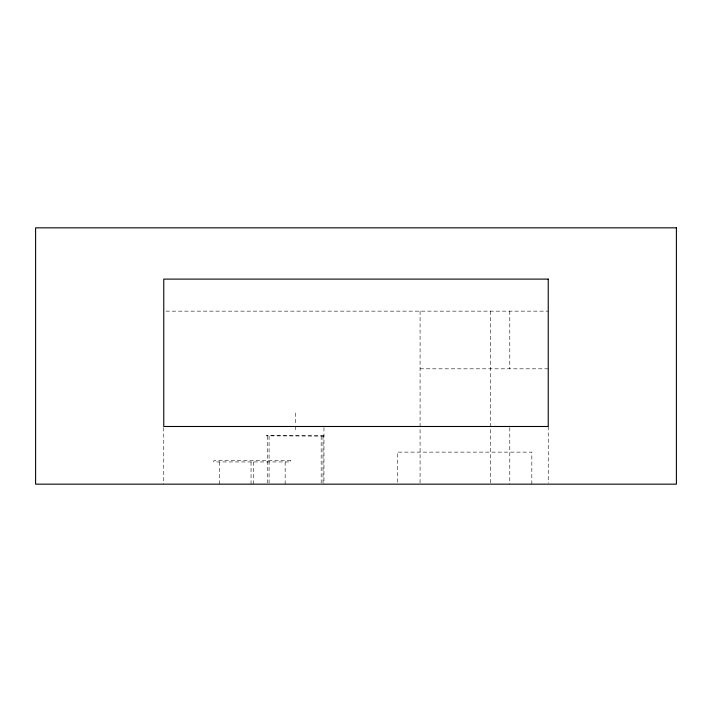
<?xml version="1.0" encoding="UTF-8"?>
<svg xmlns="http://www.w3.org/2000/svg" width="712" height="712" viewBox="0 0 712 712"><rect width="100%" height="100%" fill="white"/><g stroke="black" fill="none" stroke-linecap="round" stroke-linejoin="round"><path stroke-width="0.53" stroke-dasharray="3.56 2.67" d="M165.976 311.144L548.24 311.144M420.08 368.816L548.24 368.816M323.96 435.78L266.288 435.78L323.96 436.1M548.24 426.488L548.24 483.048M531.828 484.16L531.828 452.12L397.26 452.12L397.26 484.16M509.792 311.144L509.792 368.816M509.792 427.601L509.792 484.16M490.568 311.144L490.568 483.048M420.08 311.144L420.08 484.16M323.96 427.601L323.96 484.16M322.999 436.1L322.999 483.065M321.174 436.1L321.174 483.065M295.56 412.978L295.56 425.1M295.56 426.194L295.56 430.609M285.156 461.937L285.156 484.16M269.074 436.1L269.074 483.065M267.249 436.1L267.249 483.065M253.481 461.937L253.481 484.16M251.051 461.937L251.051 484.16M219.385 461.937L219.385 484.16M163.76 427.601L163.76 484.16M290.719 460.655L213.822 460.655L213.822 461.937L290.719 461.937L290.719 460.655"/><path stroke-width="1.07" d="M676.4 227.84L35.6 227.84L35.6 484.16L676.4 484.16L676.4 227.84M548.24 279.104L163.76 279.104L163.76 426.488L548.24 426.488L548.24 279.104"/></g></svg>
